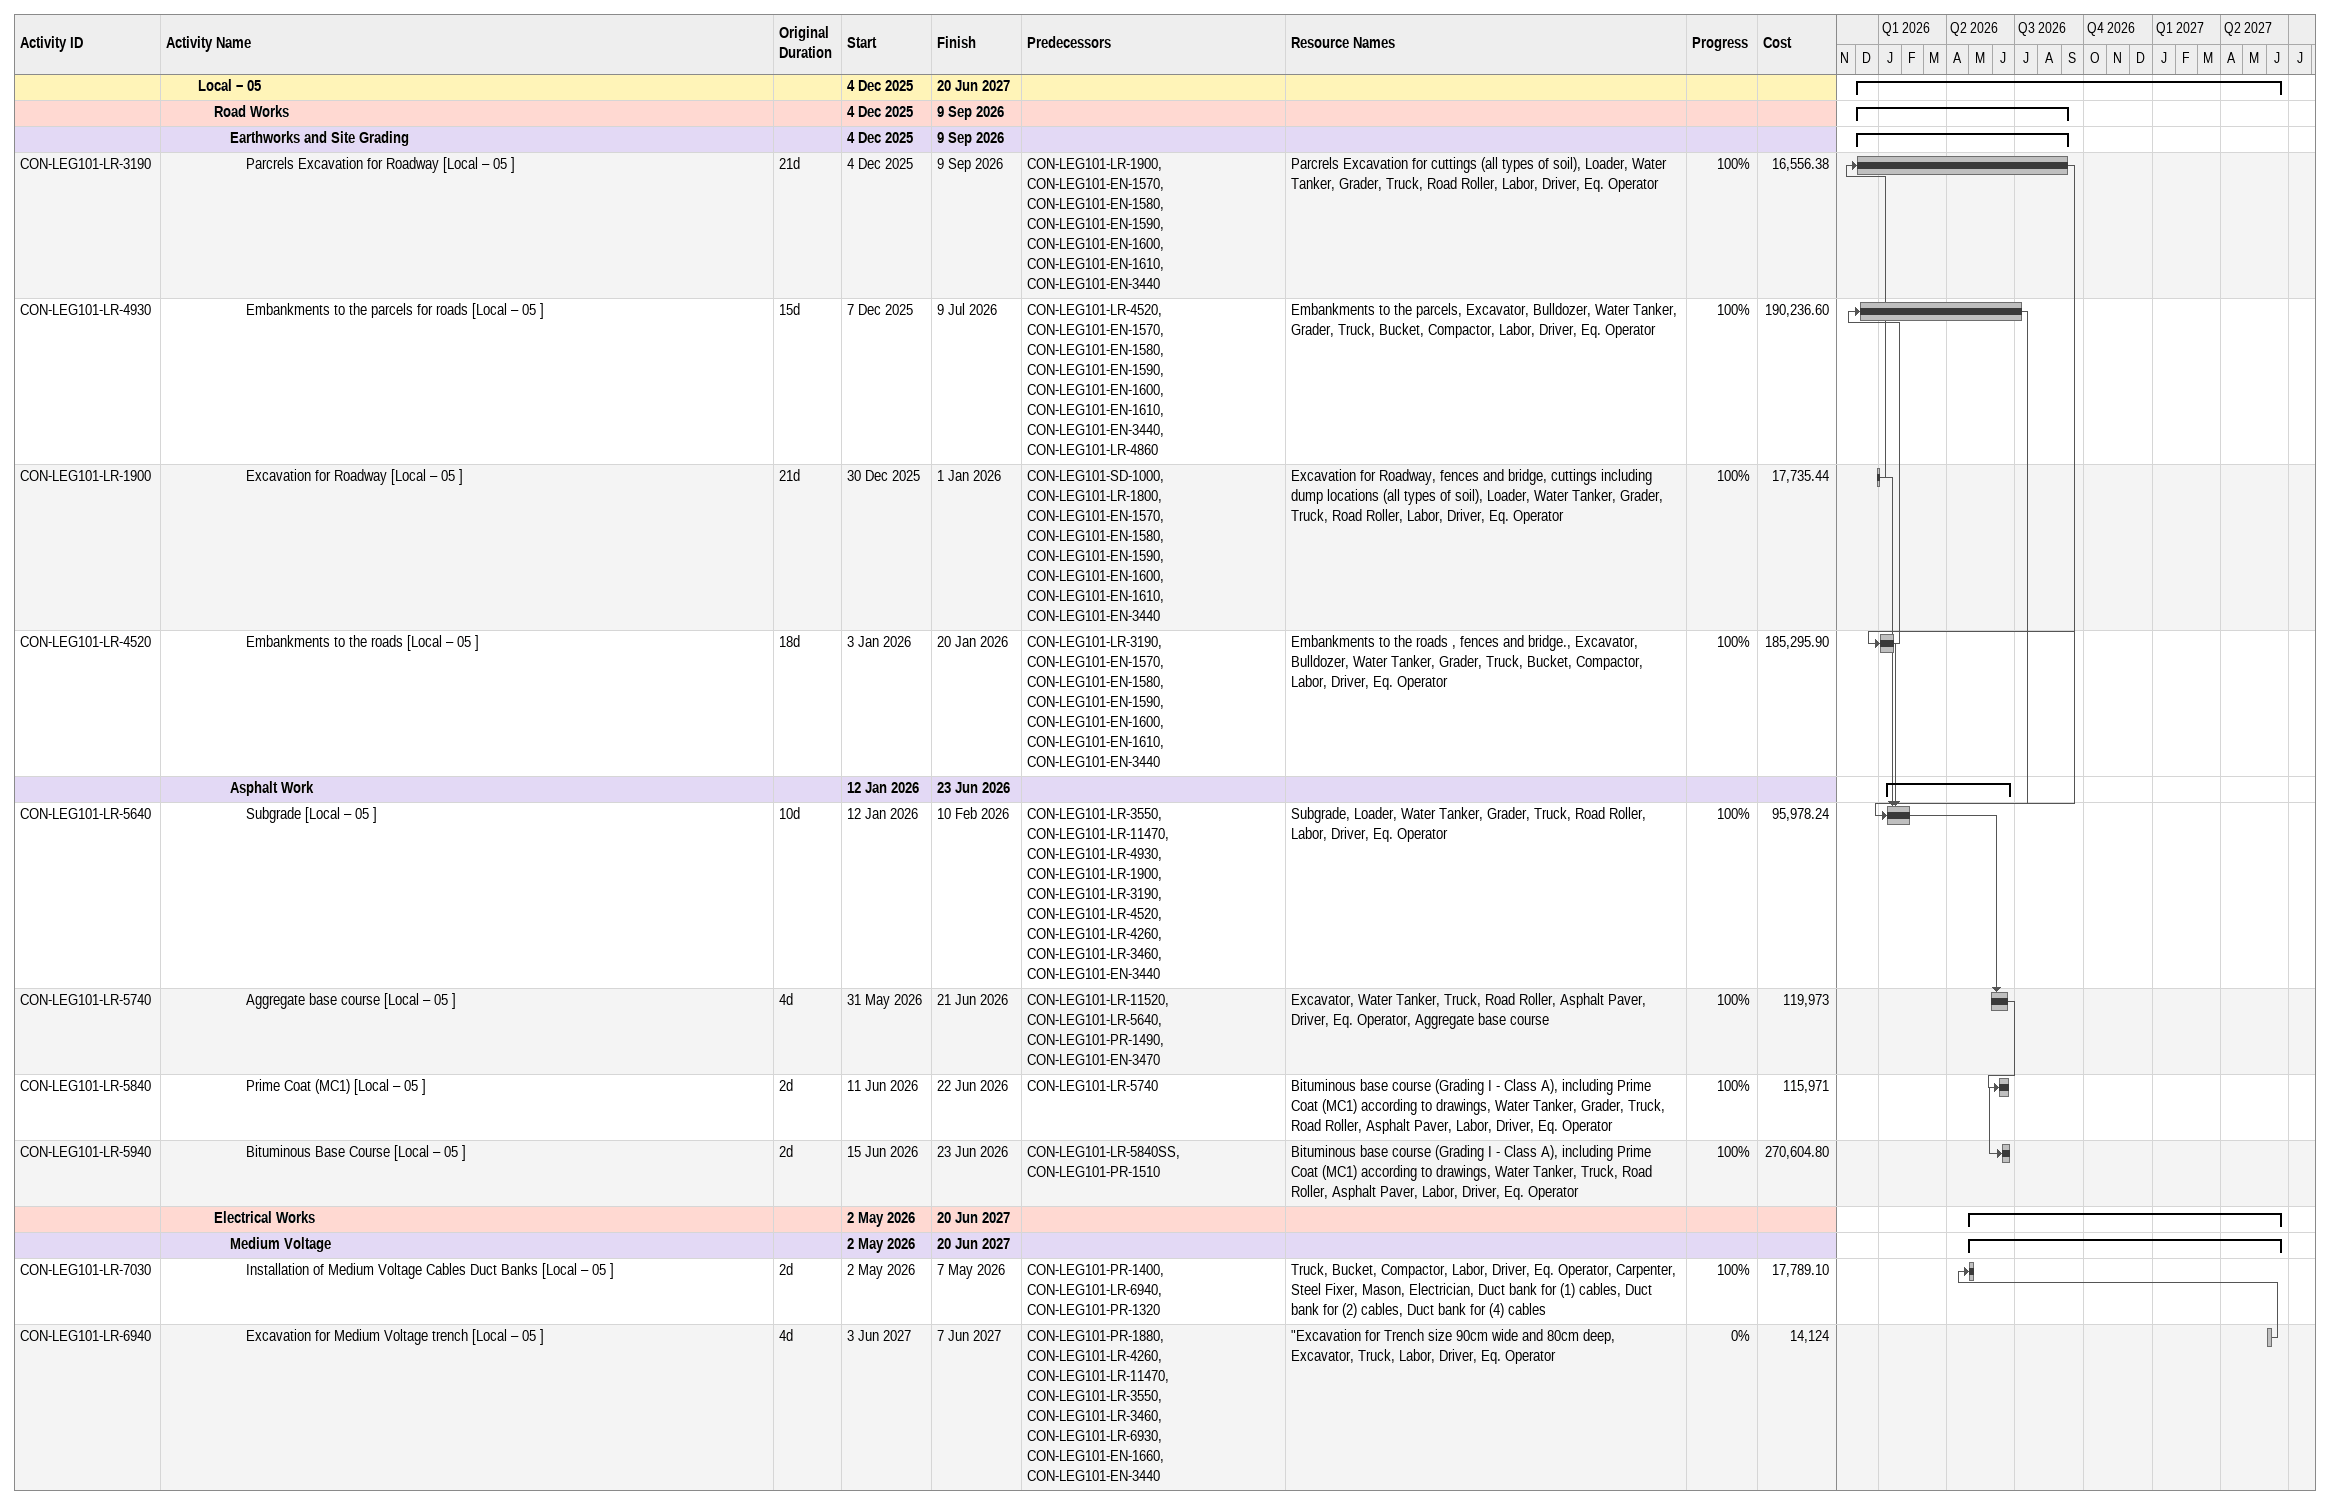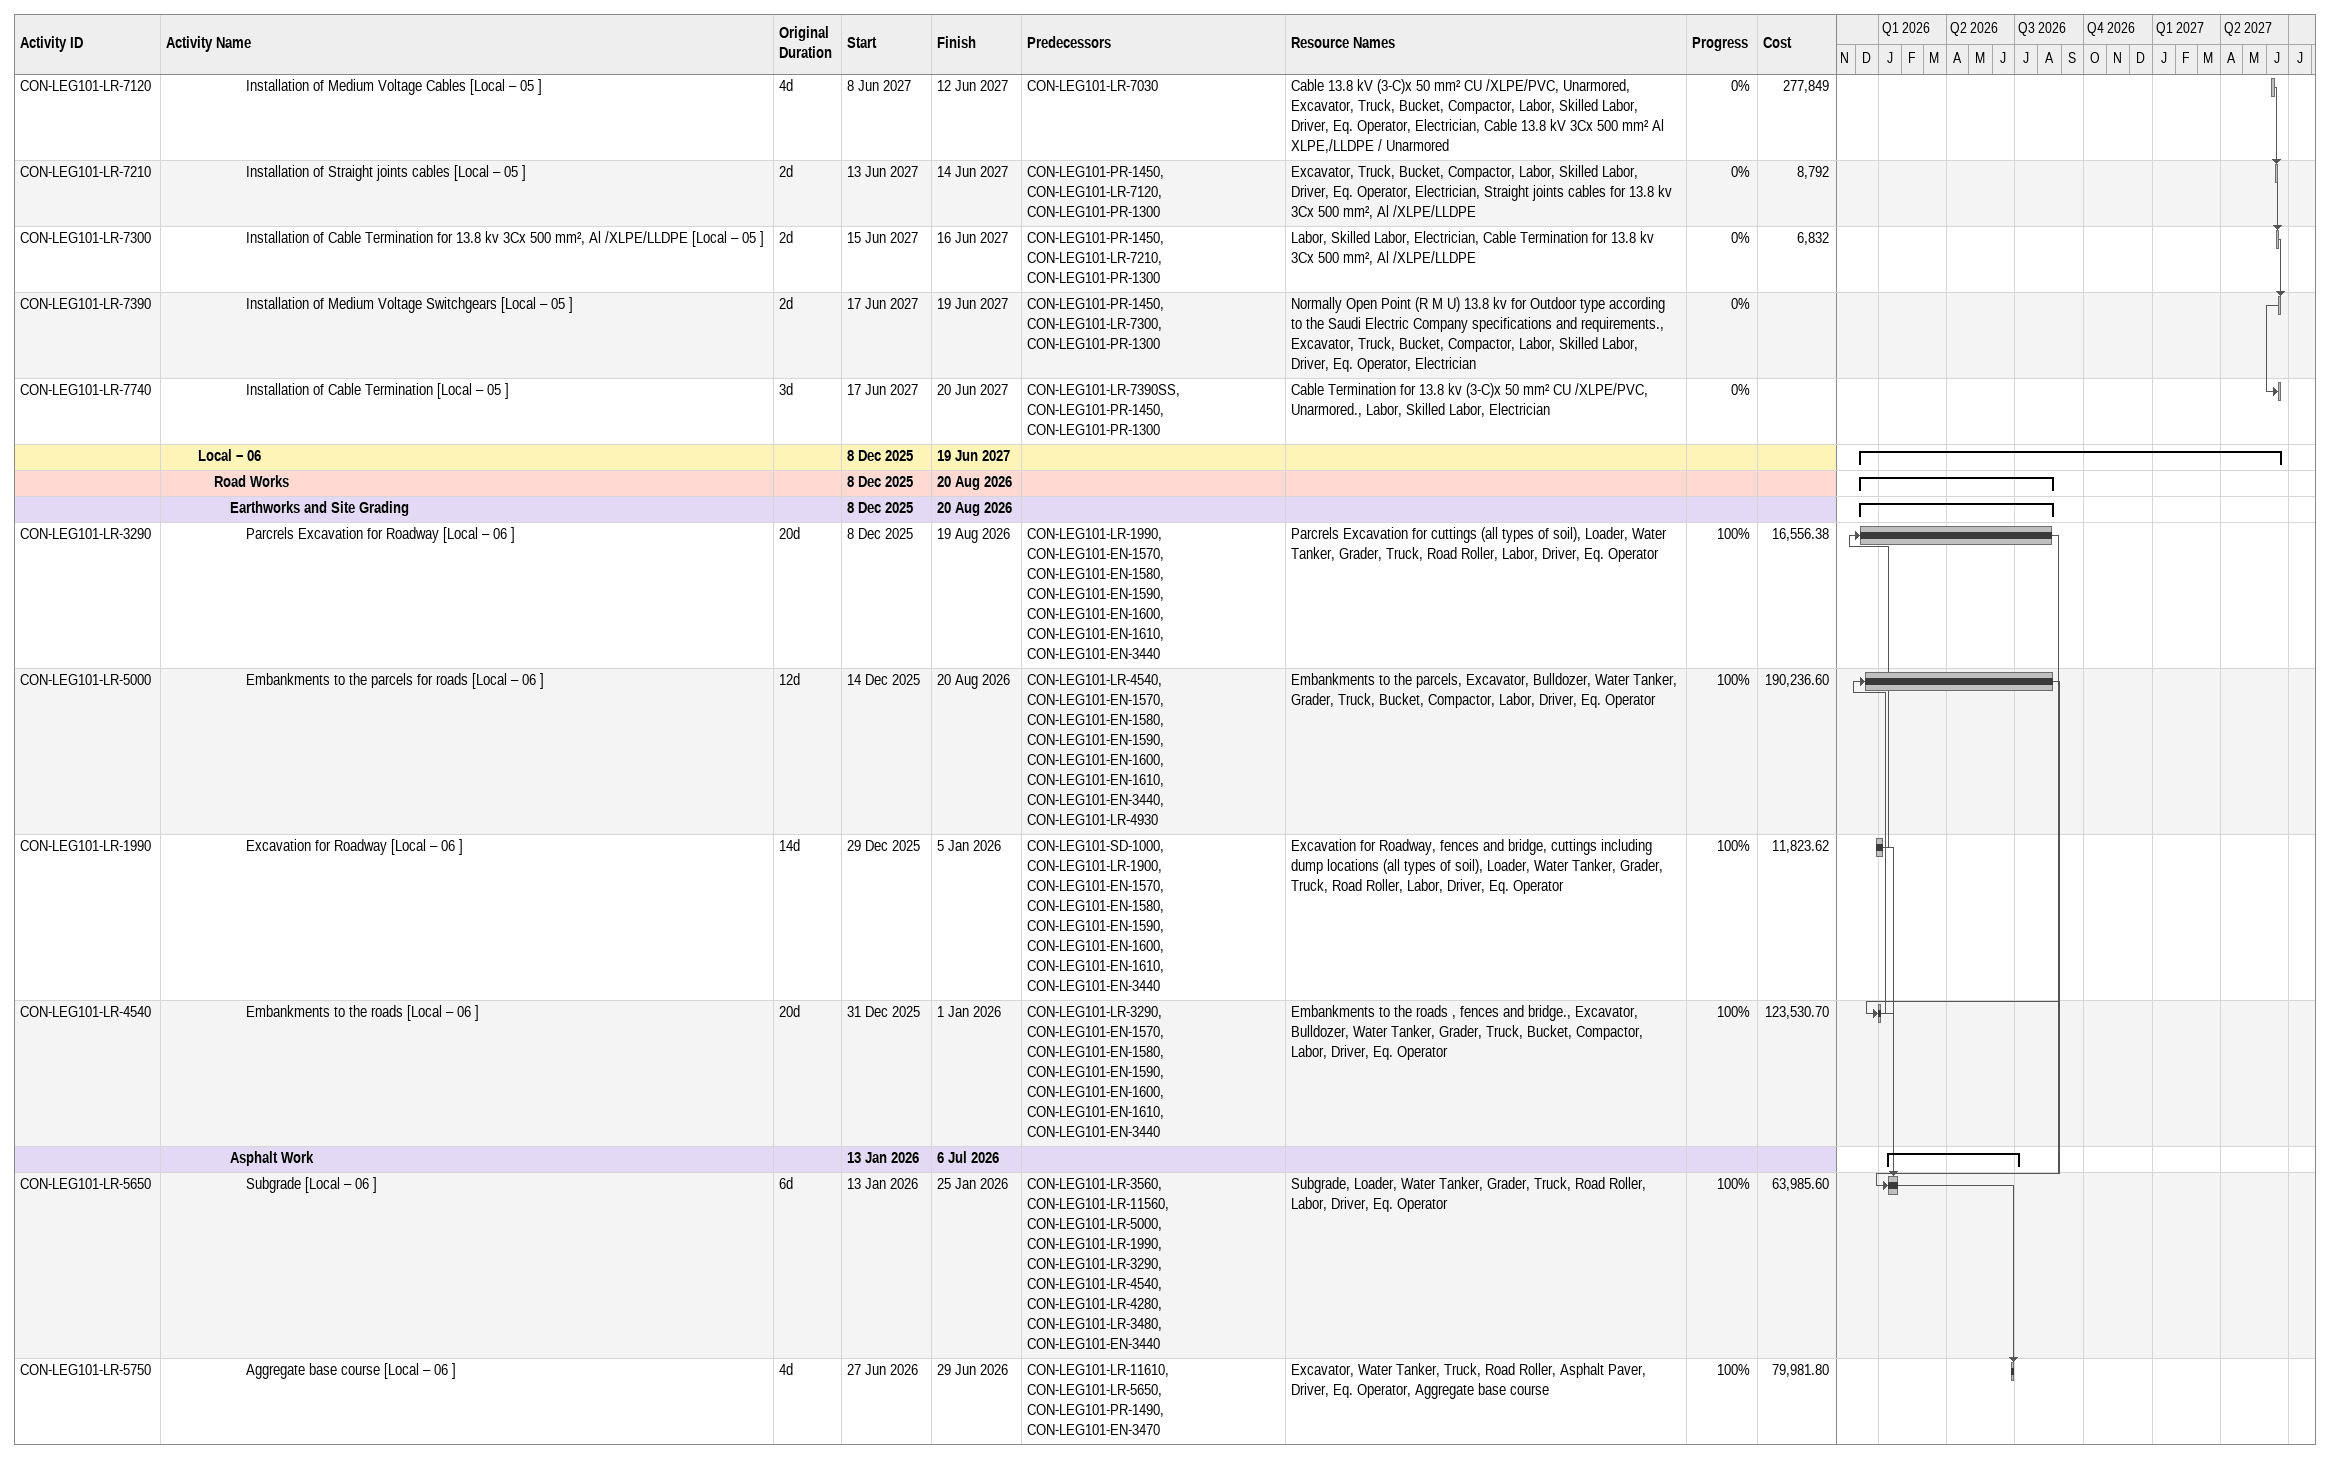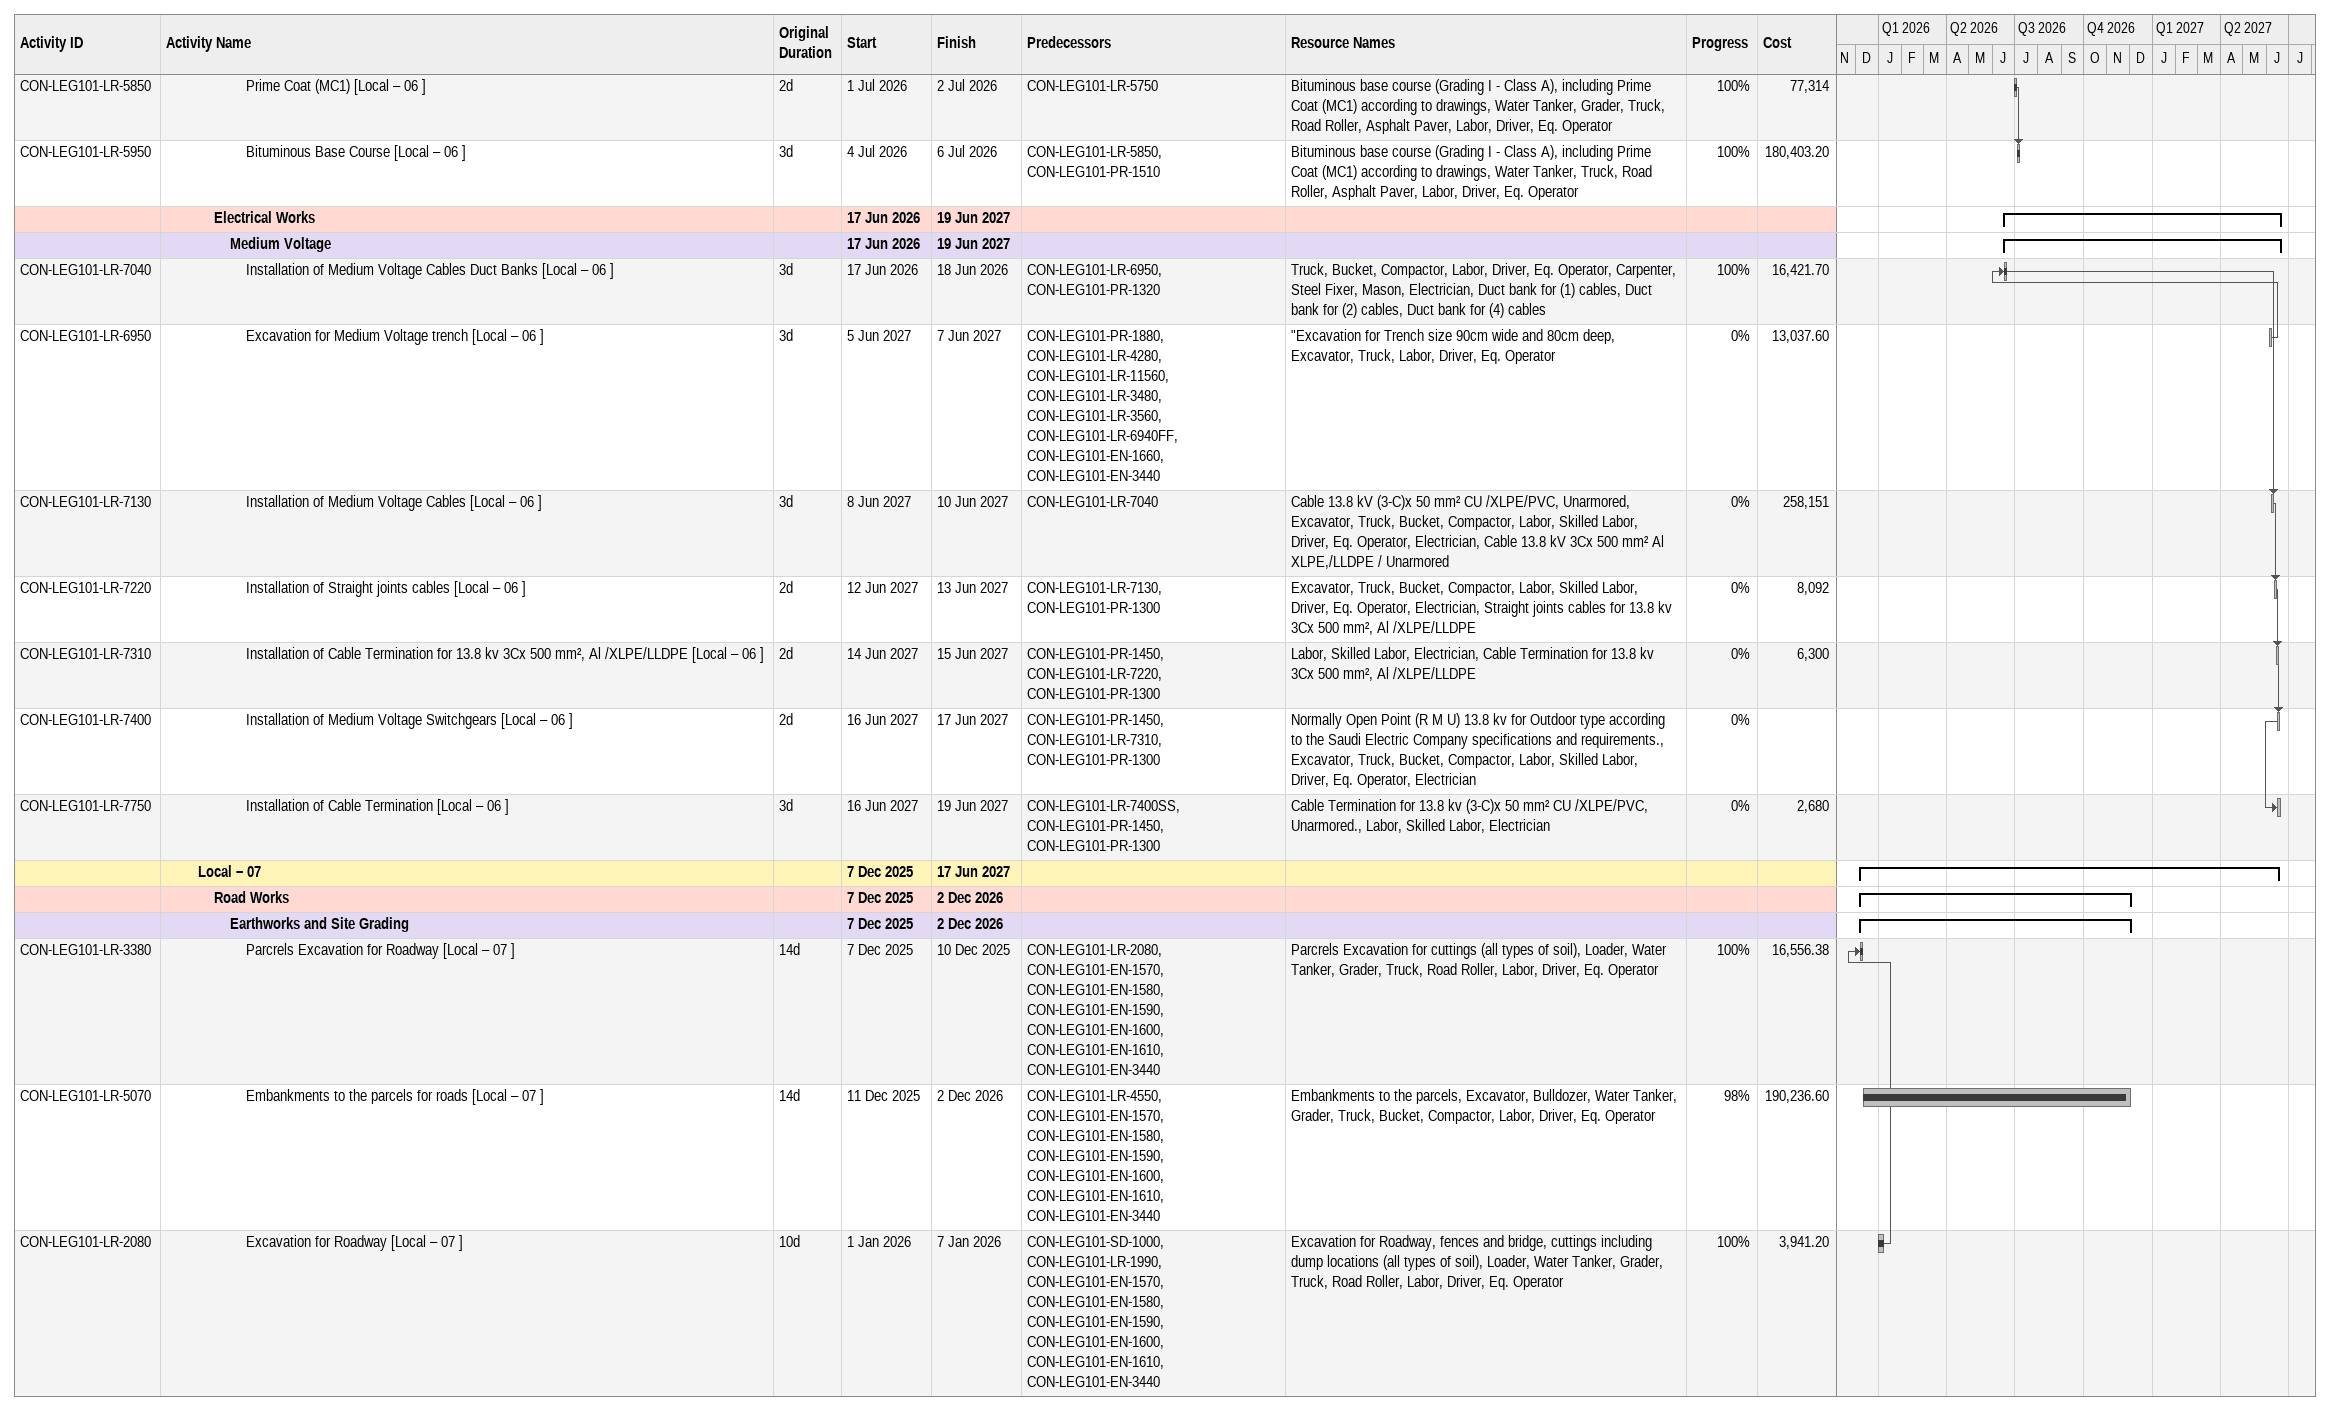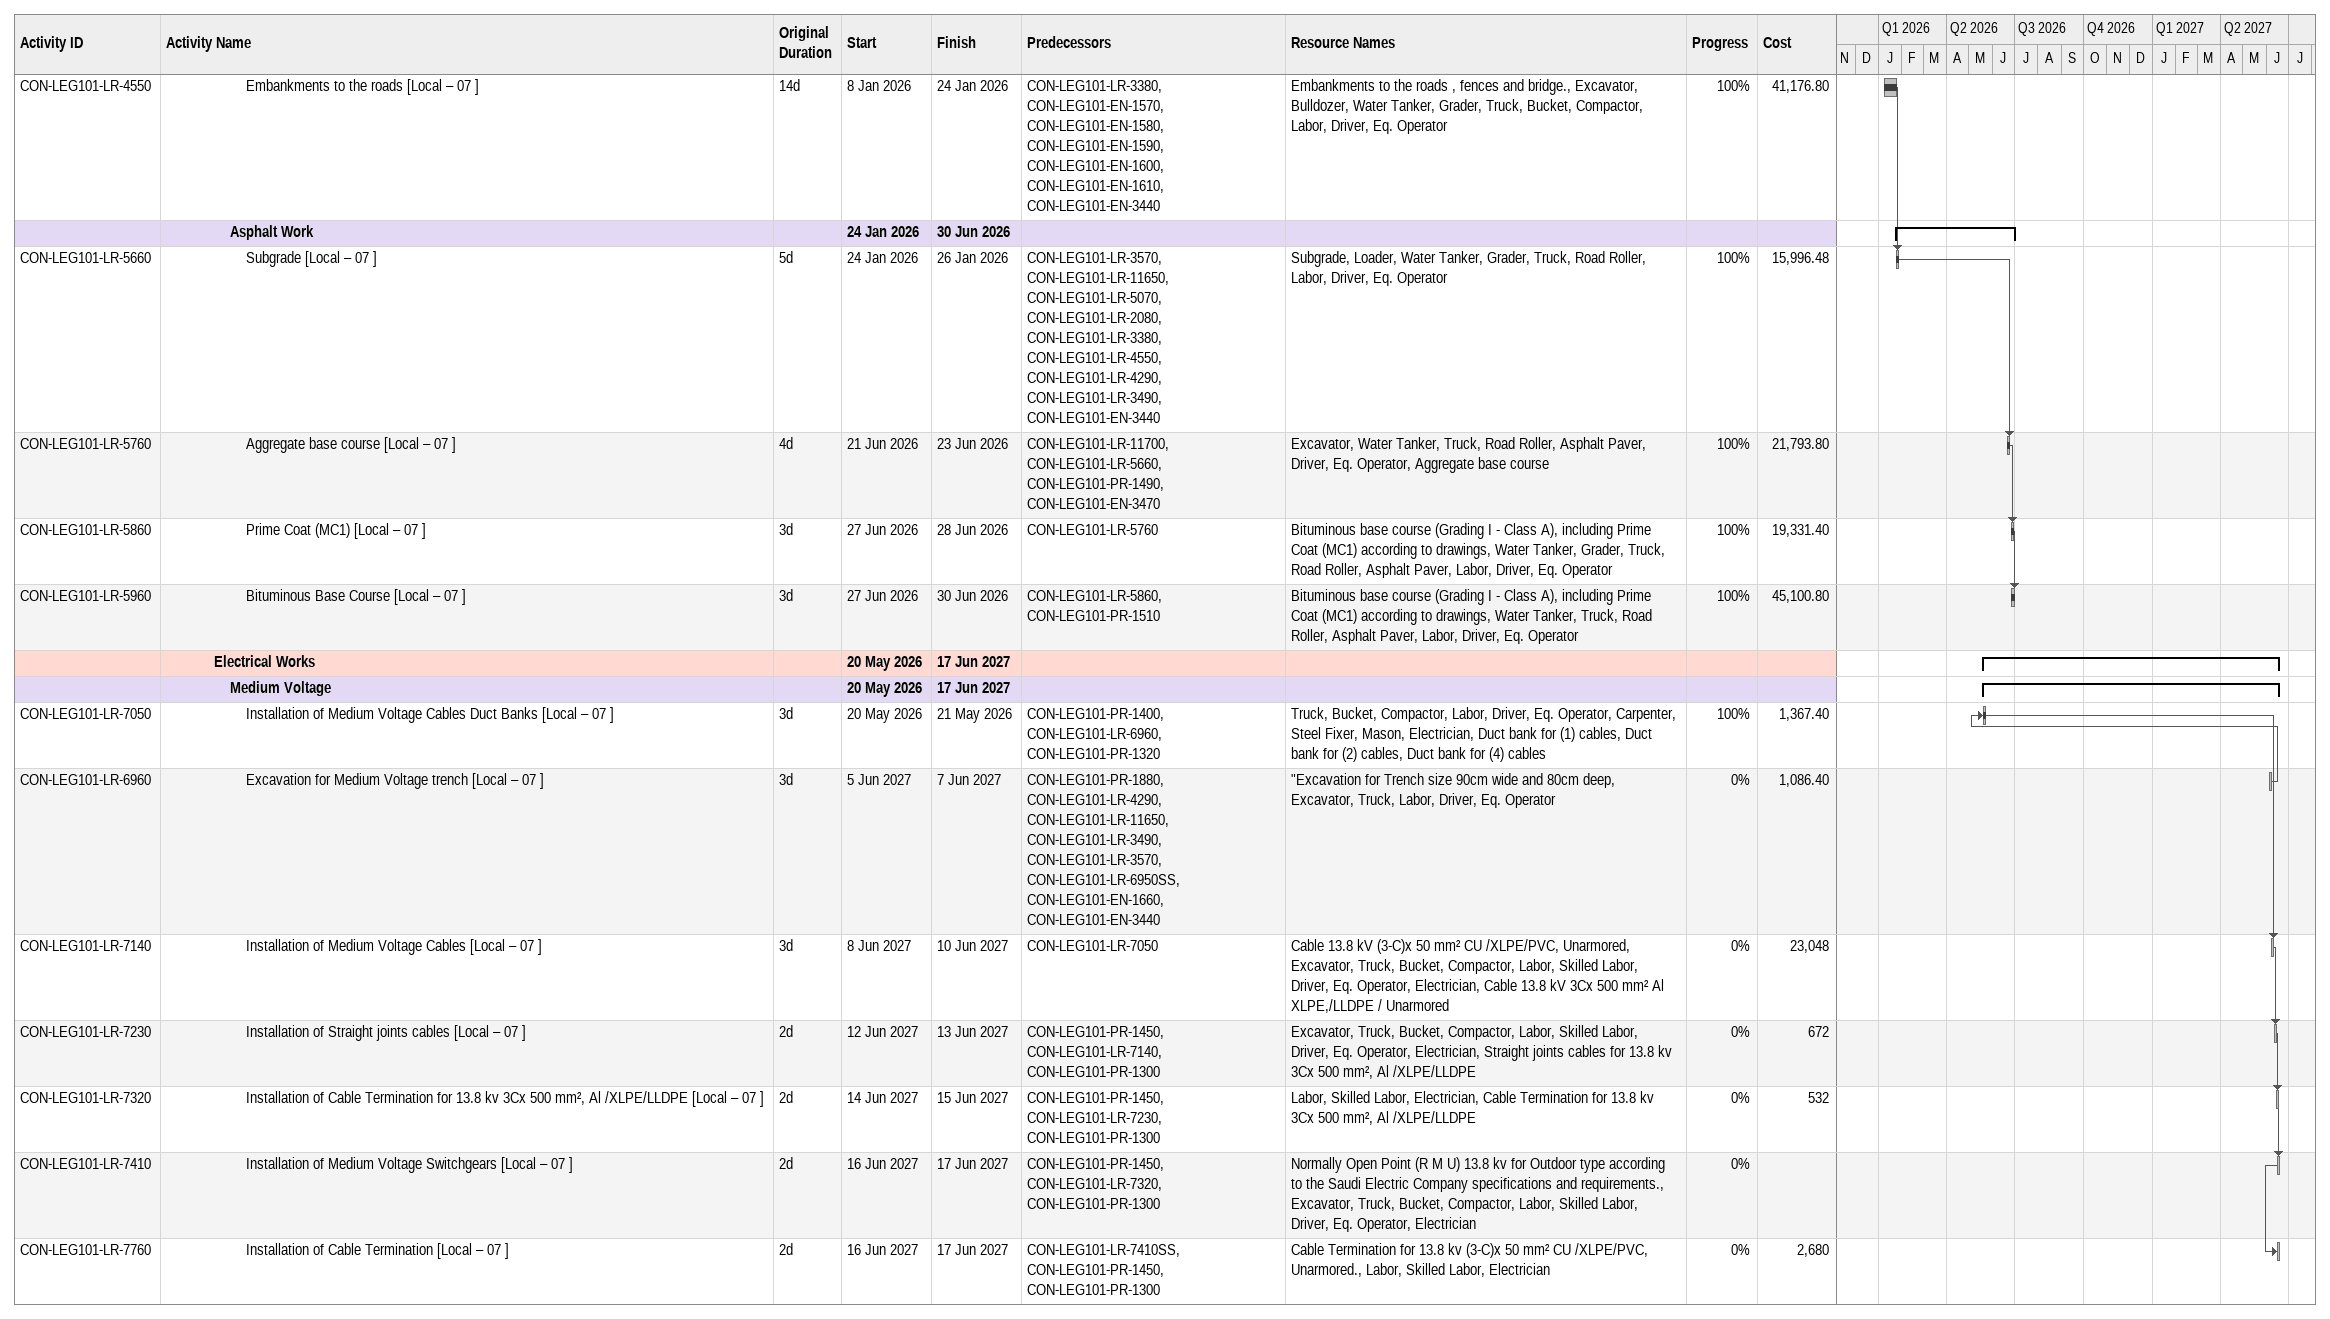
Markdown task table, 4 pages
| ID | Level | Task | Original duration | Start | Finish | Predecessors | Resources | % complete | Cost |
|---|---|---|---|---|---|---|---|---|---|
|  | 3 | **Local – 05** |  | 2025-12-04 | 2027-06-20 |  |  |  |  |
|  | 4 | **Road Works** |  | 2025-12-04 | 2026-09-09 |  |  |  |  |
|  | 5 | **Earthworks and Site Grading** |  | 2025-12-04 | 2026-09-09 |  |  |  |  |
| CON-LEG101-LR-3190 | 6 | Parcrels Excavation for Roadway [Local – 05 ] | 21d | 2025-12-04 | 2026-09-09 | CON-LEG101-LR-1900, CON-LEG101-EN-1570, CON-LEG101-EN-1580, CON-LEG101-EN-1590, CON-LEG101-EN-1600, CON-LEG101-EN-1610, CON-LEG101-EN-3440 | Parcrels Excavation for cuttings (all types of soil), Loader, Water Tanker, Grader, Truck, Road Roller, Labor, Driver, Eq. Operator | 100 | 16556.38 |
| CON-LEG101-LR-4930 | 6 | Embankments to the parcels for roads [Local – 05 ] | 15d | 2025-12-07 | 2026-07-09 | CON-LEG101-LR-4520, CON-LEG101-EN-1570, CON-LEG101-EN-1580, CON-LEG101-EN-1590, CON-LEG101-EN-1600, CON-LEG101-EN-1610, CON-LEG101-EN-3440, CON-LEG101-LR-4860 | Embankments to the parcels, Excavator, Bulldozer, Water Tanker, Grader, Truck, Bucket, Compactor, Labor, Driver, Eq. Operator | 100 | 190236.60 |
| CON-LEG101-LR-1900 | 6 | Excavation for Roadway [Local – 05 ] | 21d | 2025-12-30 | 2026-01-01 | CON-LEG101-SD-1000, CON-LEG101-LR-1800, CON-LEG101-EN-1570, CON-LEG101-EN-1580, CON-LEG101-EN-1590, CON-LEG101-EN-1600, CON-LEG101-EN-1610, CON-LEG101-EN-3440 | Excavation for Roadway, fences and bridge, cuttings including dump locations (all types of soil), Loader, Water Tanker, Grader, Truck, Road Roller, Labor, Driver, Eq. Operator | 100 | 17735.44 |
| CON-LEG101-LR-4520 | 6 | Embankments to the roads [Local – 05 ] | 18d | 2026-01-03 | 2026-01-20 | CON-LEG101-LR-3190, CON-LEG101-EN-1570, CON-LEG101-EN-1580, CON-LEG101-EN-1590, CON-LEG101-EN-1600, CON-LEG101-EN-1610, CON-LEG101-EN-3440 | Embankments to the roads , fences and bridge., Excavator, Bulldozer, Water Tanker, Grader, Truck, Bucket, Compactor, Labor, Driver, Eq. Operator | 100 | 185295.90 |
|  | 5 | **Asphalt Work** |  | 2026-01-12 | 2026-06-23 |  |  |  |  |
| CON-LEG101-LR-5640 | 6 | Subgrade [Local – 05 ] | 10d | 2026-01-12 | 2026-02-10 | CON-LEG101-LR-3550, CON-LEG101-LR-11470, CON-LEG101-LR-4930, CON-LEG101-LR-1900, CON-LEG101-LR-3190, CON-LEG101-LR-4520, CON-LEG101-LR-4260, CON-LEG101-LR-3460, CON-LEG101-EN-3440 | Subgrade, Loader, Water Tanker, Grader, Truck, Road Roller, Labor, Driver, Eq. Operator | 100 | 95978.24 |
| CON-LEG101-LR-5740 | 6 | Aggregate base course [Local – 05 ] | 4d | 2026-05-31 | 2026-06-21 | CON-LEG101-LR-11520, CON-LEG101-LR-5640, CON-LEG101-PR-1490, CON-LEG101-EN-3470 | Excavator, Water Tanker, Truck, Road Roller, Asphalt Paver, Driver, Eq. Operator, Aggregate base course | 100 | 119973 |
| CON-LEG101-LR-5840 | 6 | Prime Coat (MC1) [Local – 05 ] | 2d | 2026-06-11 | 2026-06-22 | CON-LEG101-LR-5740 | Bituminous base course (Grading I - Class A), including Prime Coat (MC1) according to drawings, Water Tanker, Grader, Truck, Road Roller, Asphalt Paver, Labor, Driver, Eq. Operator | 100 | 115971 |
| CON-LEG101-LR-5940 | 6 | Bituminous Base Course [Local – 05 ] | 2d | 2026-06-15 | 2026-06-23 | CON-LEG101-LR-5840SS, CON-LEG101-PR-1510 | Bituminous base course (Grading I - Class A), including Prime Coat (MC1) according to drawings, Water Tanker, Truck, Road Roller, Asphalt Paver, Labor, Driver, Eq. Operator | 100 | 270604.80 |
|  | 4 | **Electrical Works** |  | 2026-05-02 | 2027-06-20 |  |  |  |  |
|  | 5 | **Medium Voltage** |  | 2026-05-02 | 2027-06-20 |  |  |  |  |
| CON-LEG101-LR-7030 | 6 | Installation of Medium Voltage Cables Duct Banks [Local – 05 ] | 2d | 2026-05-02 | 2026-05-07 | CON-LEG101-PR-1400, CON-LEG101-LR-6940, CON-LEG101-PR-1320 | Truck, Bucket, Compactor, Labor, Driver, Eq. Operator, Carpenter, Steel Fixer, Mason, Electrician, Duct bank for (1) cables, Duct bank for (2) cables, Duct bank for (4) cables | 100 | 17789.10 |
| CON-LEG101-LR-6940 | 6 | Excavation for Medium Voltage trench [Local – 05 ] | 4d | 2027-06-03 | 2027-06-07 | CON-LEG101-PR-1880, CON-LEG101-LR-4260, CON-LEG101-LR-11470, CON-LEG101-LR-3550, CON-LEG101-LR-3460, CON-LEG101-LR-6930, CON-LEG101-EN-1660, CON-LEG101-EN-3440 | "Excavation for Trench size 90cm wide and 80cm deep, Excavator, Truck, Labor, Driver, Eq. Operator | 0 | 14124 |
| CON-LEG101-LR-7120 | 6 | Installation of Medium Voltage Cables [Local – 05 ] | 4d | 2027-06-08 | 2027-06-12 | CON-LEG101-LR-7030 | Cable 13.8 kV (3-C)x 50 mm² CU /XLPE/PVC, Unarmored, Excavator, Truck, Bucket, Compactor, Labor, Skilled Labor, Driver, Eq. Operator, Electrician, Cable 13.8 kV 3Cx 500 mm² Al XLPE,/LLDPE / Unarmored | 0 | 277849 |
| CON-LEG101-LR-7210 | 6 | Installation of Straight joints cables [Local – 05 ] | 2d | 2027-06-13 | 2027-06-14 | CON-LEG101-PR-1450, CON-LEG101-LR-7120, CON-LEG101-PR-1300 | Excavator, Truck, Bucket, Compactor, Labor, Skilled Labor, Driver, Eq. Operator, Electrician, Straight joints cables for 13.8 kv 3Cx 500 mm², Al /XLPE/LLDPE | 0 | 8792 |
| CON-LEG101-LR-7300 | 6 | Installation of Cable Termination for 13.8 kv 3Cx 500 mm², Al /XLPE/LLDPE [Local – 05 ] | 2d | 2027-06-15 | 2027-06-16 | CON-LEG101-PR-1450, CON-LEG101-LR-7210, CON-LEG101-PR-1300 | Labor, Skilled Labor, Electrician, Cable Termination for 13.8 kv 3Cx 500 mm², Al /XLPE/LLDPE | 0 | 6832 |
| CON-LEG101-LR-7390 | 6 | Installation of Medium Voltage Switchgears [Local – 05 ] | 2d | 2027-06-17 | 2027-06-19 | CON-LEG101-PR-1450, CON-LEG101-LR-7300, CON-LEG101-PR-1300 | Normally Open Point (R M U) 13.8 kv for Outdoor type according to the Saudi Electric Company specifications and requirements., Excavator, Truck, Bucket, Compactor, Labor, Skilled Labor, Driver, Eq. Operator, Electrician | 0 |  |
| CON-LEG101-LR-7740 | 6 | Installation of Cable Termination [Local – 05 ] | 3d | 2027-06-17 | 2027-06-20 | CON-LEG101-LR-7390SS, CON-LEG101-PR-1450, CON-LEG101-PR-1300 | Cable Termination for 13.8 kv (3-C)x 50 mm² CU /XLPE/PVC, Unarmored., Labor, Skilled Labor, Electrician | 0 |  |
|  | 3 | **Local – 06** |  | 2025-12-08 | 2027-06-19 |  |  |  |  |
|  | 4 | **Road Works** |  | 2025-12-08 | 2026-08-20 |  |  |  |  |
|  | 5 | **Earthworks and Site Grading** |  | 2025-12-08 | 2026-08-20 |  |  |  |  |
| CON-LEG101-LR-3290 | 6 | Parcrels Excavation for Roadway [Local – 06 ] | 20d | 2025-12-08 | 2026-08-19 | CON-LEG101-LR-1990, CON-LEG101-EN-1570, CON-LEG101-EN-1580, CON-LEG101-EN-1590, CON-LEG101-EN-1600, CON-LEG101-EN-1610, CON-LEG101-EN-3440 | Parcrels Excavation for cuttings (all types of soil), Loader, Water Tanker, Grader, Truck, Road Roller, Labor, Driver, Eq. Operator | 100 | 16556.38 |
| CON-LEG101-LR-5000 | 6 | Embankments to the parcels for roads [Local – 06 ] | 12d | 2025-12-14 | 2026-08-20 | CON-LEG101-LR-4540, CON-LEG101-EN-1570, CON-LEG101-EN-1580, CON-LEG101-EN-1590, CON-LEG101-EN-1600, CON-LEG101-EN-1610, CON-LEG101-EN-3440, CON-LEG101-LR-4930 | Embankments to the parcels, Excavator, Bulldozer, Water Tanker, Grader, Truck, Bucket, Compactor, Labor, Driver, Eq. Operator | 100 | 190236.60 |
| CON-LEG101-LR-1990 | 6 | Excavation for Roadway [Local – 06 ] | 14d | 2025-12-29 | 2026-01-05 | CON-LEG101-SD-1000, CON-LEG101-LR-1900, CON-LEG101-EN-1570, CON-LEG101-EN-1580, CON-LEG101-EN-1590, CON-LEG101-EN-1600, CON-LEG101-EN-1610, CON-LEG101-EN-3440 | Excavation for Roadway, fences and bridge, cuttings including dump locations (all types of soil), Loader, Water Tanker, Grader, Truck, Road Roller, Labor, Driver, Eq. Operator | 100 | 11823.62 |
| CON-LEG101-LR-4540 | 6 | Embankments to the roads [Local – 06 ] | 20d | 2025-12-31 | 2026-01-01 | CON-LEG101-LR-3290, CON-LEG101-EN-1570, CON-LEG101-EN-1580, CON-LEG101-EN-1590, CON-LEG101-EN-1600, CON-LEG101-EN-1610, CON-LEG101-EN-3440 | Embankments to the roads , fences and bridge., Excavator, Bulldozer, Water Tanker, Grader, Truck, Bucket, Compactor, Labor, Driver, Eq. Operator | 100 | 123530.70 |
|  | 5 | **Asphalt Work** |  | 2026-01-13 | 2026-07-06 |  |  |  |  |
| CON-LEG101-LR-5650 | 6 | Subgrade [Local – 06 ] | 6d | 2026-01-13 | 2026-01-25 | CON-LEG101-LR-3560, CON-LEG101-LR-11560, CON-LEG101-LR-5000, CON-LEG101-LR-1990, CON-LEG101-LR-3290, CON-LEG101-LR-4540, CON-LEG101-LR-4280, CON-LEG101-LR-3480, CON-LEG101-EN-3440 | Subgrade, Loader, Water Tanker, Grader, Truck, Road Roller, Labor, Driver, Eq. Operator | 100 | 63985.60 |
| CON-LEG101-LR-5750 | 6 | Aggregate base course [Local – 06 ] | 4d | 2026-06-27 | 2026-06-29 | CON-LEG101-LR-11610, CON-LEG101-LR-5650, CON-LEG101-PR-1490, CON-LEG101-EN-3470 | Excavator, Water Tanker, Truck, Road Roller, Asphalt Paver, Driver, Eq. Operator, Aggregate base course | 100 | 79981.80 |
| CON-LEG101-LR-5850 | 6 | Prime Coat (MC1) [Local – 06 ] | 2d | 2026-07-01 | 2026-07-02 | CON-LEG101-LR-5750 | Bituminous base course (Grading I - Class A), including Prime Coat (MC1) according to drawings, Water Tanker, Grader, Truck, Road Roller, Asphalt Paver, Labor, Driver, Eq. Operator | 100 | 77314 |
| CON-LEG101-LR-5950 | 6 | Bituminous Base Course [Local – 06 ] | 3d | 2026-07-04 | 2026-07-06 | CON-LEG101-LR-5850, CON-LEG101-PR-1510 | Bituminous base course (Grading I - Class A), including Prime Coat (MC1) according to drawings, Water Tanker, Truck, Road Roller, Asphalt Paver, Labor, Driver, Eq. Operator | 100 | 180403.20 |
|  | 4 | **Electrical Works** |  | 2026-06-17 | 2027-06-19 |  |  |  |  |
|  | 5 | **Medium Voltage** |  | 2026-06-17 | 2027-06-19 |  |  |  |  |
| CON-LEG101-LR-7040 | 6 | Installation of Medium Voltage Cables Duct Banks [Local – 06 ] | 3d | 2026-06-17 | 2026-06-18 | CON-LEG101-LR-6950, CON-LEG101-PR-1320 | Truck, Bucket, Compactor, Labor, Driver, Eq. Operator, Carpenter, Steel Fixer, Mason, Electrician, Duct bank for (1) cables, Duct bank for (2) cables, Duct bank for (4) cables | 100 | 16421.70 |
| CON-LEG101-LR-6950 | 6 | Excavation for Medium Voltage trench [Local – 06 ] | 3d | 2027-06-05 | 2027-06-07 | CON-LEG101-PR-1880, CON-LEG101-LR-4280, CON-LEG101-LR-11560, CON-LEG101-LR-3480, CON-LEG101-LR-3560, CON-LEG101-LR-6940FF, CON-LEG101-EN-1660, CON-LEG101-EN-3440 | "Excavation for Trench size 90cm wide and 80cm deep, Excavator, Truck, Labor, Driver, Eq. Operator | 0 | 13037.60 |
| CON-LEG101-LR-7130 | 6 | Installation of Medium Voltage Cables [Local – 06 ] | 3d | 2027-06-08 | 2027-06-10 | CON-LEG101-LR-7040 | Cable 13.8 kV (3-C)x 50 mm² CU /XLPE/PVC, Unarmored, Excavator, Truck, Bucket, Compactor, Labor, Skilled Labor, Driver, Eq. Operator, Electrician, Cable 13.8 kV 3Cx 500 mm² Al XLPE,/LLDPE / Unarmored | 0 | 258151 |
| CON-LEG101-LR-7220 | 6 | Installation of Straight joints cables [Local – 06 ] | 2d | 2027-06-12 | 2027-06-13 | CON-LEG101-LR-7130, CON-LEG101-PR-1300 | Excavator, Truck, Bucket, Compactor, Labor, Skilled Labor, Driver, Eq. Operator, Electrician, Straight joints cables for 13.8 kv 3Cx 500 mm², Al /XLPE/LLDPE | 0 | 8092 |
| CON-LEG101-LR-7310 | 6 | Installation of Cable Termination for 13.8 kv 3Cx 500 mm², Al /XLPE/LLDPE [Local – 06 ] | 2d | 2027-06-14 | 2027-06-15 | CON-LEG101-PR-1450, CON-LEG101-LR-7220, CON-LEG101-PR-1300 | Labor, Skilled Labor, Electrician, Cable Termination for 13.8 kv 3Cx 500 mm², Al /XLPE/LLDPE | 0 | 6300 |
| CON-LEG101-LR-7400 | 6 | Installation of Medium Voltage Switchgears [Local – 06 ] | 2d | 2027-06-16 | 2027-06-17 | CON-LEG101-PR-1450, CON-LEG101-LR-7310, CON-LEG101-PR-1300 | Normally Open Point (R M U) 13.8 kv for Outdoor type according to the Saudi Electric Company specifications and requirements., Excavator, Truck, Bucket, Compactor, Labor, Skilled Labor, Driver, Eq. Operator, Electrician | 0 |  |
| CON-LEG101-LR-7750 | 6 | Installation of Cable Termination [Local – 06 ] | 3d | 2027-06-16 | 2027-06-19 | CON-LEG101-LR-7400SS, CON-LEG101-PR-1450, CON-LEG101-PR-1300 | Cable Termination for 13.8 kv (3-C)x 50 mm² CU /XLPE/PVC, Unarmored., Labor, Skilled Labor, Electrician | 0 | 2680 |
|  | 3 | **Local – 07** |  | 2025-12-07 | 2027-06-17 |  |  |  |  |
|  | 4 | **Road Works** |  | 2025-12-07 | 2026-12-02 |  |  |  |  |
|  | 5 | **Earthworks and Site Grading** |  | 2025-12-07 | 2026-12-02 |  |  |  |  |
| CON-LEG101-LR-3380 | 6 | Parcrels Excavation for Roadway [Local – 07 ] | 14d | 2025-12-07 | 2025-12-10 | CON-LEG101-LR-2080, CON-LEG101-EN-1570, CON-LEG101-EN-1580, CON-LEG101-EN-1590, CON-LEG101-EN-1600, CON-LEG101-EN-1610, CON-LEG101-EN-3440 | Parcrels Excavation for cuttings (all types of soil), Loader, Water Tanker, Grader, Truck, Road Roller, Labor, Driver, Eq. Operator | 100 | 16556.38 |
| CON-LEG101-LR-5070 | 6 | Embankments to the parcels for roads [Local – 07 ] | 14d | 2025-12-11 | 2026-12-02 | CON-LEG101-LR-4550, CON-LEG101-EN-1570, CON-LEG101-EN-1580, CON-LEG101-EN-1590, CON-LEG101-EN-1600, CON-LEG101-EN-1610, CON-LEG101-EN-3440 | Embankments to the parcels, Excavator, Bulldozer, Water Tanker, Grader, Truck, Bucket, Compactor, Labor, Driver, Eq. Operator | 98 | 190236.60 |
| CON-LEG101-LR-2080 | 6 | Excavation for Roadway [Local – 07 ] | 10d | 2026-01-01 | 2026-01-07 | CON-LEG101-SD-1000, CON-LEG101-LR-1990, CON-LEG101-EN-1570, CON-LEG101-EN-1580, CON-LEG101-EN-1590, CON-LEG101-EN-1600, CON-LEG101-EN-1610, CON-LEG101-EN-3440 | Excavation for Roadway, fences and bridge, cuttings including dump locations (all types of soil), Loader, Water Tanker, Grader, Truck, Road Roller, Labor, Driver, Eq. Operator | 100 | 3941.20 |
| CON-LEG101-LR-4550 | 6 | Embankments to the roads [Local – 07 ] | 14d | 2026-01-08 | 2026-01-24 | CON-LEG101-LR-3380, CON-LEG101-EN-1570, CON-LEG101-EN-1580, CON-LEG101-EN-1590, CON-LEG101-EN-1600, CON-LEG101-EN-1610, CON-LEG101-EN-3440 | Embankments to the roads , fences and bridge., Excavator, Bulldozer, Water Tanker, Grader, Truck, Bucket, Compactor, Labor, Driver, Eq. Operator | 100 | 41176.80 |
|  | 5 | **Asphalt Work** |  | 2026-01-24 | 2026-06-30 |  |  |  |  |
| CON-LEG101-LR-5660 | 6 | Subgrade [Local – 07 ] | 5d | 2026-01-24 | 2026-01-26 | CON-LEG101-LR-3570, CON-LEG101-LR-11650, CON-LEG101-LR-5070, CON-LEG101-LR-2080, CON-LEG101-LR-3380, CON-LEG101-LR-4550, CON-LEG101-LR-4290, CON-LEG101-LR-3490, CON-LEG101-EN-3440 | Subgrade, Loader, Water Tanker, Grader, Truck, Road Roller, Labor, Driver, Eq. Operator | 100 | 15996.48 |
| CON-LEG101-LR-5760 | 6 | Aggregate base course [Local – 07 ] | 4d | 2026-06-21 | 2026-06-23 | CON-LEG101-LR-11700, CON-LEG101-LR-5660, CON-LEG101-PR-1490, CON-LEG101-EN-3470 | Excavator, Water Tanker, Truck, Road Roller, Asphalt Paver, Driver, Eq. Operator, Aggregate base course | 100 | 21793.80 |
| CON-LEG101-LR-5860 | 6 | Prime Coat (MC1) [Local – 07 ] | 3d | 2026-06-27 | 2026-06-28 | CON-LEG101-LR-5760 | Bituminous base course (Grading I - Class A), including Prime Coat (MC1) according to drawings, Water Tanker, Grader, Truck, Road Roller, Asphalt Paver, Labor, Driver, Eq. Operator | 100 | 19331.40 |
| CON-LEG101-LR-5960 | 6 | Bituminous Base Course [Local – 07 ] | 3d | 2026-06-27 | 2026-06-30 | CON-LEG101-LR-5860, CON-LEG101-PR-1510 | Bituminous base course (Grading I - Class A), including Prime Coat (MC1) according to drawings, Water Tanker, Truck, Road Roller, Asphalt Paver, Labor, Driver, Eq. Operator | 100 | 45100.80 |
|  | 4 | **Electrical Works** |  | 2026-05-20 | 2027-06-17 |  |  |  |  |
|  | 5 | **Medium Voltage** |  | 2026-05-20 | 2027-06-17 |  |  |  |  |
| CON-LEG101-LR-7050 | 6 | Installation of Medium Voltage Cables Duct Banks [Local – 07 ] | 3d | 2026-05-20 | 2026-05-21 | CON-LEG101-PR-1400, CON-LEG101-LR-6960, CON-LEG101-PR-1320 | Truck, Bucket, Compactor, Labor, Driver, Eq. Operator, Carpenter, Steel Fixer, Mason, Electrician, Duct bank for (1) cables, Duct bank for (2) cables, Duct bank for (4) cables | 100 | 1367.40 |
| CON-LEG101-LR-6960 | 6 | Excavation for Medium Voltage trench [Local – 07 ] | 3d | 2027-06-05 | 2027-06-07 | CON-LEG101-PR-1880, CON-LEG101-LR-4290, CON-LEG101-LR-11650, CON-LEG101-LR-3490, CON-LEG101-LR-3570, CON-LEG101-LR-6950SS, CON-LEG101-EN-1660, CON-LEG101-EN-3440 | "Excavation for Trench size 90cm wide and 80cm deep, Excavator, Truck, Labor, Driver, Eq. Operator | 0 | 1086.40 |
| CON-LEG101-LR-7140 | 6 | Installation of Medium Voltage Cables [Local – 07 ] | 3d | 2027-06-08 | 2027-06-10 | CON-LEG101-LR-7050 | Cable 13.8 kV (3-C)x 50 mm² CU /XLPE/PVC, Unarmored, Excavator, Truck, Bucket, Compactor, Labor, Skilled Labor, Driver, Eq. Operator, Electrician, Cable 13.8 kV 3Cx 500 mm² Al XLPE,/LLDPE / Unarmored | 0 | 23048 |
| CON-LEG101-LR-7230 | 6 | Installation of Straight joints cables [Local – 07 ] | 2d | 2027-06-12 | 2027-06-13 | CON-LEG101-PR-1450, CON-LEG101-LR-7140, CON-LEG101-PR-1300 | Excavator, Truck, Bucket, Compactor, Labor, Skilled Labor, Driver, Eq. Operator, Electrician, Straight joints cables for 13.8 kv 3Cx 500 mm², Al /XLPE/LLDPE | 0 | 672 |
| CON-LEG101-LR-7320 | 6 | Installation of Cable Termination for 13.8 kv 3Cx 500 mm², Al /XLPE/LLDPE [Local – 07 ] | 2d | 2027-06-14 | 2027-06-15 | CON-LEG101-PR-1450, CON-LEG101-LR-7230, CON-LEG101-PR-1300 | Labor, Skilled Labor, Electrician, Cable Termination for 13.8 kv 3Cx 500 mm², Al /XLPE/LLDPE | 0 | 532 |
| CON-LEG101-LR-7410 | 6 | Installation of Medium Voltage Switchgears [Local – 07 ] | 2d | 2027-06-16 | 2027-06-17 | CON-LEG101-PR-1450, CON-LEG101-LR-7320, CON-LEG101-PR-1300 | Normally Open Point (R M U) 13.8 kv for Outdoor type according to the Saudi Electric Company specifications and requirements., Excavator, Truck, Bucket, Compactor, Labor, Skilled Labor, Driver, Eq. Operator, Electrician | 0 |  |
| CON-LEG101-LR-7760 | 6 | Installation of Cable Termination [Local – 07 ] | 2d | 2027-06-16 | 2027-06-17 | CON-LEG101-LR-7410SS, CON-LEG101-PR-1450, CON-LEG101-PR-1300 | Cable Termination for 13.8 kv (3-C)x 50 mm² CU /XLPE/PVC, Unarmored., Labor, Skilled Labor, Electrician | 0 | 2680 |
